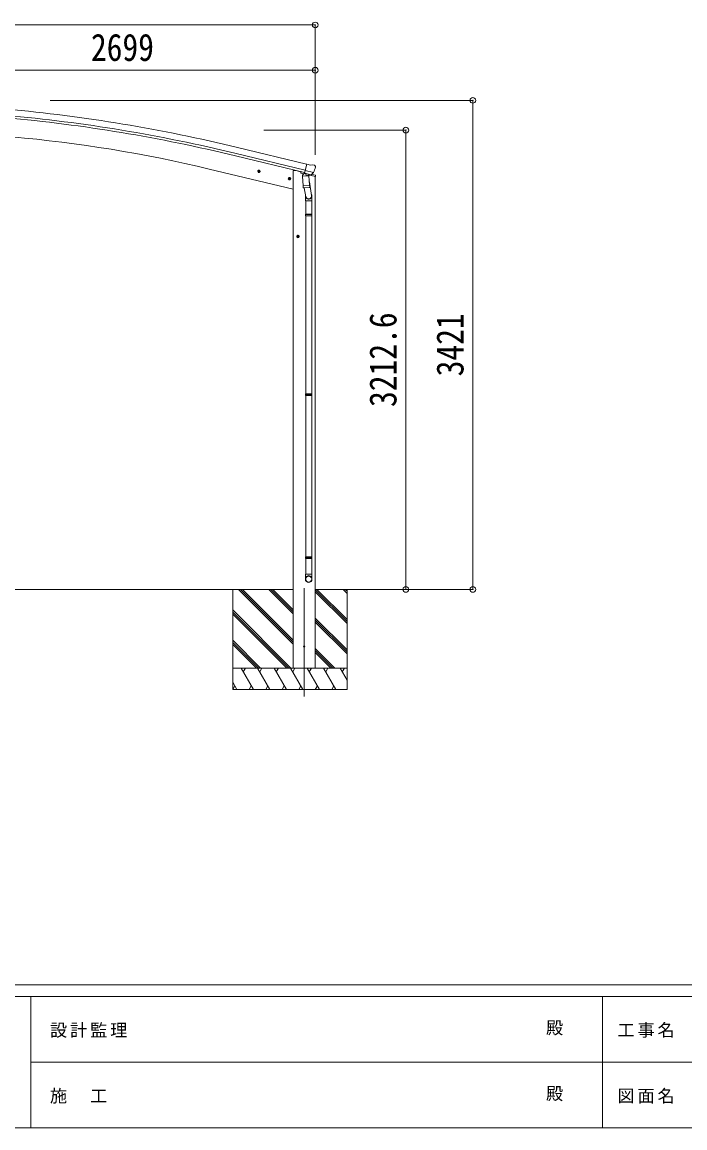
# Model space of a CAD drawing. Units: millimetres at full size, sheet at 1:40. Extents: x -11181 to 33757, y -10067 to 7716.
# Drawn here: x -4596 to 41, y -7804 to -69 of the extents above; entities that cross this region are included whole.
import ezdxf
from ezdxf.enums import TextEntityAlignment as Align

# ---------------------------------------------------------------- set-up
doc = ezdxf.new("R2010")
doc.units = ezdxf.units.MM
doc.header["$LTSCALE"] = 40
doc.header["$PDMODE"] = 32
doc.header["$PDSIZE"] = 40
for name, color, linetype, lineweight in [('0-0_0', 7, 'Continuous', 9), ('0-1_本体', 4, 'Continuous', 9), ('0-2_部品', 7, 'Continuous', 9), ('0-8_PARTS2', 2, 'Continuous', 9), ('0-A_寸法', 6, 'Continuous', 9), ('F-0_240', 7, 'Continuous', 9)]:
    doc.layers.add(name, color=color, linetype=linetype, lineweight=lineweight)
doc.styles.add('ＭＳ ゴシック', font='')
doc.styles.get('ＭＳ ゴシック').set_extended_font_data('MS Gothic')

msp = doc.modelspace()

# ---------------------------------------------------------------- linework, layer by layer
at = {"layer": '0-0_0', "color": 6}
for p, q in [((-1442.22, -4036.98), (-1442.22, -615.98)), ((-1911.23, -824.38), (-1911.23, -4036.98))]:
    msp.add_line(p, q, dxfattribs=at)
at = {"layer": '0-0_0'}
for p, q in [((-7803.8, -4036.98), (-2700.56, -4036.98)), ((-3122.81, -4036.98), (-3122.81, -4736.97)), ((-2700.56, -4419.24), (-3082.82, -4036.98)), ((-2700.56, -4405.09), (-3068.68, -4036.98)), ((-2700.56, -4390.95), (-3054.54, -4036.98)), ((-2700.56, -4207.11), (-2870.69, -4036.98)), ((-2700.56, -4192.96), (-2856.55, -4036.98)), ((-2700.56, -4178.82), (-2842.41, -4036.98)), ((-1948.72, -4036.98), (-2545.06, -4036.98)), ((-2322.81, -4262.35), (-2545.06, -4040.1)), ((-2322.81, -4276.49), (-2545.06, -4054.24)), ((-2322.81, -4248.2), (-2534.04, -4036.98)), ((-2322.81, -4064.36), (-2350.19, -4036.98)), ((-2322.81, -4050.22), (-2336.05, -4036.98)), ((-2322.81, -4036.98), (-2322.81, -4736.97)), ((-2716.67, -4586.98), (-3122.81, -4180.84)), ((-2730.81, -4586.98), (-3122.81, -4194.98)), ((-2744.95, -4586.98), (-3122.81, -4209.12)), ((-2322.81, -4460.33), (-2545.06, -4238.09)), ((-2322.81, -4474.48), (-2545.06, -4252.23)), ((-2322.81, -4488.62), (-2545.06, -4266.37)), ((-2928.8, -4586.98), (-3122.81, -4392.97)), ((-2942.94, -4586.98), (-3122.81, -4407.11)), ((-2957.09, -4586.98), (-3122.81, -4421.25)), ((-2408.3, -4586.98), (-2545.06, -4450.22)), ((-2422.44, -4586.98), (-2545.06, -4464.36)), ((-2436.59, -4586.98), (-2545.06, -4478.5)), ((-3122.81, -4586.98), (-2322.81, -4586.98)), ((-2977.43, -4736.97), (-3064.03, -4586.98)), ((-3049.03, -4612.96), (-3034.03, -4586.97)), ((-2861.96, -4736.97), (-2948.56, -4586.98)), ((-2918.56, -4586.98), (-2933.56, -4612.96)), ((-2746.49, -4736.97), (-2833.09, -4586.98)), ((-2818.09, -4612.96), (-2803.09, -4586.97)), ((-2631.02, -4736.97), (-2717.62, -4586.98)), ((-2702.62, -4612.96), (-2687.62, -4586.97)), ((-2515.55, -4736.97), (-2602.15, -4586.98)), ((-2587.15, -4612.96), (-2572.15, -4586.97)), ((-2400.08, -4736.97), (-2486.68, -4586.97)), ((-2471.68, -4612.96), (-2456.68, -4586.98)), ((-2322.81, -4670.81), (-2371.21, -4586.97)), ((-2356.21, -4612.96), (-2341.21, -4586.97)), ((-3107.9, -4711), (-3122.89, -4736.97)), ((-3092.9, -4736.97), (-3122.81, -4685.16)), ((-2992.43, -4711), (-3007.42, -4736.97)), ((-2876.96, -4711), (-2891.95, -4736.97)), ((-2761.49, -4711), (-2776.48, -4736.97)), ((-2646.02, -4711), (-2661.01, -4736.97)), ((-2530.55, -4710.99), (-2545.55, -4736.97)), ((-2415.07, -4711), (-2430.07, -4736.97)), ((-2322.81, -4736.97), (-3122.81, -4736.97))]:
    msp.add_line(p, q, dxfattribs=at)
at = {"layer": '0-1_本体'}
for p, q in [((-2619.21, -1121.73), (-3102.27, -1004.24)), ((-2615.28, -1105.35), (-3098.29, -987.88)), ((-2605.21, -1063.39), (-3088.08, -945.9)), ((-2700.68, -1236.98), (-3286.36, -1096.37)), ((-2700.68, -1106.98), (-2700.68, -4586.98)), ((-2545.18, -1146.68), (-2545.18, -4586.98)), ((-2676.18, -1566.48), (-2656.18, -1566.48)), ((-2672.68, -1562.72), (-2666.18, -1558.97)), ((-2666.18, -1576.48), (-2666.18, -1556.48)), ((-2666.18, -1558.97), (-2659.68, -1562.72)), ((-2659.68, -1570.23), (-2666.18, -1573.98)), ((-2659.68, -1562.72), (-2659.68, -1570.23))]:
    msp.add_line(p, q, dxfattribs=at)
for points in [[(-2700.68, -1106.98), (-2680.68, -1106.98), (-2647.18, -1115.02)], [(-2666.18, -1573.98), (-2672.68, -1570.23), (-2672.68, -1562.72)]]:
    msp.add_lwpolyline(points, dxfattribs=at)
for radius in [8.5, 7.7, 6.5]:
    msp.add_circle((-2666.18, -1566.48), radius, dxfattribs=at)
for centre, radius, start, end in [((-5700.66, -11687.78), 11054.98, 76.33027, 84.83134), ((-5700.66, -11687.78), 10994.98, 76.33027, 84.83026), ((-5700.66, -11687.78), 11011.82, 76.33027, 84.83026), ((-5490.72, -10278.18), 9442.71, 76.5, 84.99999)]:
    msp.add_arc(centre, radius, start, end, dxfattribs=at)
at = {"layer": '0-2_部品'}
for p, q in [((-2578.68, -1069.21), (-2604.61, -1062.98)), ((-2578.68, -1069.21), (-2565.42, -1066.51)), ((-2550.94, -1069.7), (-2564.12, -1066.54)), ((-2547.84, -1071.95), (-2543.99, -1078.24)), ((-2543.62, -1080.52), (-2543.9, -1081.67)), ((-2929.29, -1114.72), (-2948.74, -1110.05)), ((-2946.31, -1110.63), (-2941.15, -1105.19)), ((-2944.18, -1117.83), (-2946.31, -1110.63)), ((-2941.35, -1122.11), (-2936.68, -1102.66)), ((-2941.15, -1105.19), (-2933.85, -1106.94)), ((-2933.85, -1106.94), (-2931.72, -1114.14)), ((-2732.39, -1161.99), (-2727.23, -1156.55)), ((-2727.43, -1173.47), (-2722.76, -1154.02)), ((-2727.23, -1156.55), (-2719.93, -1158.3)), ((-2719.93, -1158.3), (-2717.8, -1165.49)), ((-2647.05, -1116.5), (-2647.05, -1119.81)), ((-2624.33, -1129.21), (-2643.22, -1124.68)), ((-2634.75, -1146.39), (-2589.06, -1143.19)), ((-2630.08, -1213.22), (-2634.75, -1146.39)), ((-2620.34, -1124.62), (-2633.65, -1139.93)), ((-2633.65, -1139.93), (-2633.21, -1146.28)), ((-2619.39, -1124.55), (-2620.34, -1124.62)), ((-2616.31, -1127.02), (-2617.84, -1126.66)), ((-2579.6, -1135.84), (-2616.31, -1127.02)), ((-2557.68, -1120.83), (-2615.18, -1107.02)), ((-2610.36, -1128.85), (-2609.34, -1143.45)), ((-2582.15, -1137.84), (-2607.96, -1144.28)), ((-2590.84, -1140.01), (-2590.61, -1143.3)), ((-2589.06, -1143.19), (-2584.39, -1210.03)), ((-2542.5, -1148.86), (-2585.2, -1138.61)), ((-2577.24, -1136.31), (-2584.76, -1134.5)), ((-2581.44, -1136.06), (-2581.39, -1136.8)), ((-2578.08, -1136.2), (-2579.6, -1135.84)), ((-2574.53, -1135.74), (-2558.15, -1121.25)), ((-2571, -1132.76), (-2544.8, -1139.05)), ((-2542.5, -1141.97), (-2542.5, -1148.86)), ((-2715.37, -1166.08), (-2734.82, -1161.41)), ((-2730.26, -1169.19), (-2732.39, -1161.99)), ((-2630.08, -1213.22), (-2584.39, -1210.03)), ((-2630.07, -1213.22), (-2629.18, -1225.92)), ((-2585.37, -1224.63), (-2627.07, -1227.55)), ((-2621.64, -1227.17), (-2610.91, -1290.75)), ((-2586.12, -1185.26), (-2570.21, -1281.43)), ((-2583.53, -1222.49), (-2584.4, -1210.03)), ((-2583.93, -1223.85), (-2583.93, -1223.85)), ((-2614.06, -1283.94), (-2614.06, -1318.59)), ((-2568.06, -1318.59), (-2568.06, -1284.24)), ((-2614.06, -1318.59), (-2568.06, -1318.59)), ((-2612.06, -1318.59), (-2612.06, -1412.59)), ((-2570.06, -1318.59), (-2570.06, -1412.59)), ((-2614.06, -1414.59), (-2613.06, -1412.59)), ((-2614.06, -1414.59), (-2568.06, -1414.59)), ((-2614.06, -1414.59), (-2614.06, -1422.59)), ((-2614.06, -1422.59), (-2568.06, -1422.59)), ((-2614.06, -1422.59), (-2613.06, -1424.59)), ((-2613.06, -1412.59), (-2569.06, -1412.59)), ((-2613.06, -1424.59), (-2569.06, -1424.59)), ((-2612.06, -1424.59), (-2612.06, -2668.78)), ((-2570.06, -1424.59), (-2570.06, -2668.78)), ((-2568.06, -1414.59), (-2569.06, -1412.59)), ((-2676.56, -1568.66), (-2656.56, -1568.66)), ((-2673.06, -1564.9), (-2666.56, -1561.15)), ((-2666.56, -1578.66), (-2666.56, -1558.66)), ((-2666.56, -1561.15), (-2660.06, -1564.9)), ((-2660.06, -1572.41), (-2666.56, -1576.16)), ((-2660.06, -1564.9), (-2660.06, -1572.41)), ((-2614.06, -2670.78), (-2613.06, -2668.78)), ((-2614.06, -2670.78), (-2614.06, -2678.78)), ((-2614.06, -2670.78), (-2568.06, -2670.78)), ((-2614.06, -2678.78), (-2613.06, -2680.78)), ((-2614.06, -2678.78), (-2568.06, -2678.78)), ((-2613.06, -2668.78), (-2569.06, -2668.78)), ((-2613.06, -2680.78), (-2569.06, -2680.78)), ((-2612.06, -2680.78), (-2612.06, -3808.97)), ((-2570.06, -2680.78), (-2570.06, -3808.97)), ((-2568.06, -2670.78), (-2569.06, -2668.78)), ((-2568.06, -2678.78), (-2569.06, -2680.78)), ((-2568.06, -2670.78), (-2568.06, -2678.78)), ((-2614.06, -3810.97), (-2613.06, -3808.97)), ((-2614.06, -3810.97), (-2614.06, -3818.97)), ((-2614.06, -3810.97), (-2568.06, -3810.97)), ((-2614.06, -3818.97), (-2613.06, -3820.97)), ((-2614.06, -3818.97), (-2568.06, -3818.97)), ((-2613.06, -3808.97), (-2569.06, -3808.97)), ((-2613.06, -3820.97), (-2569.06, -3820.97)), ((-2612.06, -3820.97), (-2612.06, -3930.97)), ((-2570.06, -3820.97), (-2570.06, -3930.97)), ((-2568.06, -3810.97), (-2569.06, -3808.97)), ((-2568.06, -3818.97), (-2569.06, -3820.97)), ((-2568.06, -3810.97), (-2568.06, -3818.97)), ((-2614.06, -3930.97), (-2568.06, -3930.97)), ((-2614.06, -3965.11), (-2614.06, -3930.97)), ((-2568.06, -3965.11), (-2568.06, -3930.97))]:
    msp.add_line(p, q, dxfattribs=at)
for points in [[(-2610.04, -1128.43), (-2619.76, -1126.1), (-2604.61, -1062.98)], [(-2931.72, -1114.14), (-2936.88, -1119.58), (-2944.18, -1117.83)], [(-2610.04, -1128.43), (-2609.8, -1128.59), (-2585.04, -1134.53), (-2584.76, -1134.5)], [(-2557.41, -1120.25), (-2557.99, -1121.1), (-2558.15, -1121.25)], [(-2717.8, -1165.49), (-2722.96, -1170.94), (-2730.26, -1169.19)], [(-2568.06, -1414.59), (-2568.06, -1422.59), (-2569.06, -1424.59)], [(-2666.56, -1576.16), (-2673.06, -1572.41), (-2673.06, -1564.9)]]:
    msp.add_lwpolyline(points, dxfattribs=at)
for centre, radius in [((-2939.02, -1112.38), 8.5), ((-2939.02, -1112.38), 7.7), ((-2939.02, -1112.38), 6.5), ((-2725.09, -1163.74), 8.5), ((-2725.09, -1163.74), 7.7), ((-2725.09, -1163.74), 6.5), ((-2666.56, -1568.66), 8.5), ((-2666.56, -1568.66), 7.7), ((-2666.56, -1568.66), 6.5)]:
    msp.add_circle(centre, radius, dxfattribs=at)
at = {"layer": '0-2_部品', "color": 4}
msp.add_circle((-2622.93, -4436.98), 4.5, dxfattribs=at)
at = {"layer": '0-2_部品'}
for centre, radius, start, end in [((-2564.82, -1069.45), 3, 76.5, 101.5), ((-2740.71, -1034.43), 202.4, 334.90875, 346.5), ((-2552.11, -1074.56), 5, 31.5, 76.5), ((-2642.05, -1119.81), 5, 180, 256.5), ((-2617.72, -1126.17), 0.5, 221.23754, 256.5), ((-2610.96, -1128.93), 0.604, 7.79405, 79.40158), ((-2608.31, -1143.31), 1.03, 188.03431, 289.96103), ((-2582.39, -1136.87), 1, 284, 4), ((-2580.94, -1136.03), 0.5, 76.5, 184), ((-2577.96, -1135.72), 0.5, 256.5, 291.76246), ((-2545.5, -1141.97), 3, 0, 76.5), ((-2627.21, -1225.55), 2, 190.53157, 274), ((-2585.51, -1222.64), 2, 274, 322.59038), ((-2585.47, -1222.67), 1.95, 322.52234, 4.95983), ((-2598.06, -1284.24), 30, 0, 2.54858)]:
    msp.add_arc(centre, radius, start, end, dxfattribs=at)
for centre, major_axis, ratio, start_param, end_param in [((-2546.54, -1079.81), (1.57, -2.57), 0.99628, 0.7835347, 1.5707963), ((-2576.54, -1133.39), (0.73, -2.92), 0.997631, 5.8041905, 5.8929484), ((-2576.57, -1133.26), (-2.63, 3.16), 0.650902, 2.1145521, 2.1873627), ((-2576.52, -1133.49), (0.73, -2.92), 0.997631, 5.965759, 6.7621801), ((-2591.06, -1283.94), (-23, 0), 0.996195, 6.0000678, 10.0103449), ((-2591.06, -1283.94), (-21, 0), 0.996195, 0.3319459, 3.3482706), ((-2591.06, -3963.37), (23, 0), 0.996195, 6.2831853, 9.424778), ((-2591.06, -3965.11), (23, 0), 0.996195, 6.2831853, 9.424778), ((-2591.06, -3965.11), (0, -23.43), 0.981806, 4.712389, 7.8539816)]:
    msp.add_ellipse(centre, major_axis=major_axis, ratio=ratio, start_param=start_param, end_param=end_param, dxfattribs=at)
msp.add_ellipse((-2591.06, -3965.11), major_axis=(-21, 0), ratio=0.996195, dxfattribs=at)
at = {"layer": '0-8_PARTS2'}
msp.add_line((-2622.93, -4027.77), (-2622.93, -4786.97), dxfattribs=at)
at = {"layer": '0-A_寸法'}
for p, q in [((-7959.18, -88.62), (-2545.18, -88.62)), ((-2545.18, -88.62), (-2545.18, -405.24)), ((-5244.18, -405.24), (-2545.18, -405.24)), ((-2545.18, -405.24), (-2545.18, -996.62)), ((-1442.22, -615.98), (-4400, -615.98)), ((-1911.23, -824.38), (-2904.94, -824.38)), ((-1911.23, -4036.98), (-2240.06, -4036.98)), ((-1442.22, -4036.98), (-1911.23, -4036.98))]:
    msp.add_line(p, q, dxfattribs=at)
for p in [(-2545.18, -88.62), (-2545.18, -405.24), (-1442.22, -615.98), (-1911.23, -824.38), (-1911.23, -4036.98), (-1442.22, -4036.98)]:
    msp.add_point(p, dxfattribs=at)
at = {"layer": 'F-0_240', "color": 5}
for p, q in [((-11180.61, -6803.54), (10739.39, -6803.54)), ((-11180.61, -6883.54), (7183.72, -6883.54)), ((-4536.28, -6883.54), (-4536.28, -7803.54)), ((-536.28, -6883.54), (-536.28, -7803.54)), ((-4536.28, -7343.54), (3663.72, -7343.54)), ((-11180.61, -7803.54), (10739.39, -7803.54))]:
    msp.add_line(p, q, dxfattribs=at)

# ---------------------------------------------------------------- texts
at = {"layer": '0-A_寸法', "color": 7, "style": 'ＭＳ ゴシック', "width": 0.85}
msp.add_text('2699', height=190.6, dxfattribs=at).set_placement((-4114.68, -397.24), align=Align.BOTTOM_LEFT)
for s, p in [('3212.6', (-1919.23, -2760.68)), ('3421', (-1450.22, -2546.48))]:
    msp.add_text(s, height=190.6, rotation=90, dxfattribs=at).set_placement(p, align=Align.BOTTOM_LEFT)
at = {"layer": 'F-0_240', "style": 'ＭＳ ゴシック'}
for p in [(-930.57, -7173.54), (-930.57, -7633.54)]:
    msp.add_text('殿', height=87.98, dxfattribs=at).set_placement(p, align=Align.BOTTOM_LEFT)
at = {"layer": 'F-0_240', "char_height": 87.98, "attachment_point": 7, "style": 'ＭＳ ゴシック'}
for s, insert in [('\\T1.17;設計監理', (-4401.18, -7173.54)), ('\\T1.17;工事名', (-430.81, -7173.54)), ('\\T1.17;施\u3000工', (-4401.18, -7633.54)), ('\\T1.17;図面名', (-430.81, -7633.54))]:
    msp.add_mtext(s, dxfattribs=dict(at, insert=insert))

doc.saveas('drawing.dxf')
